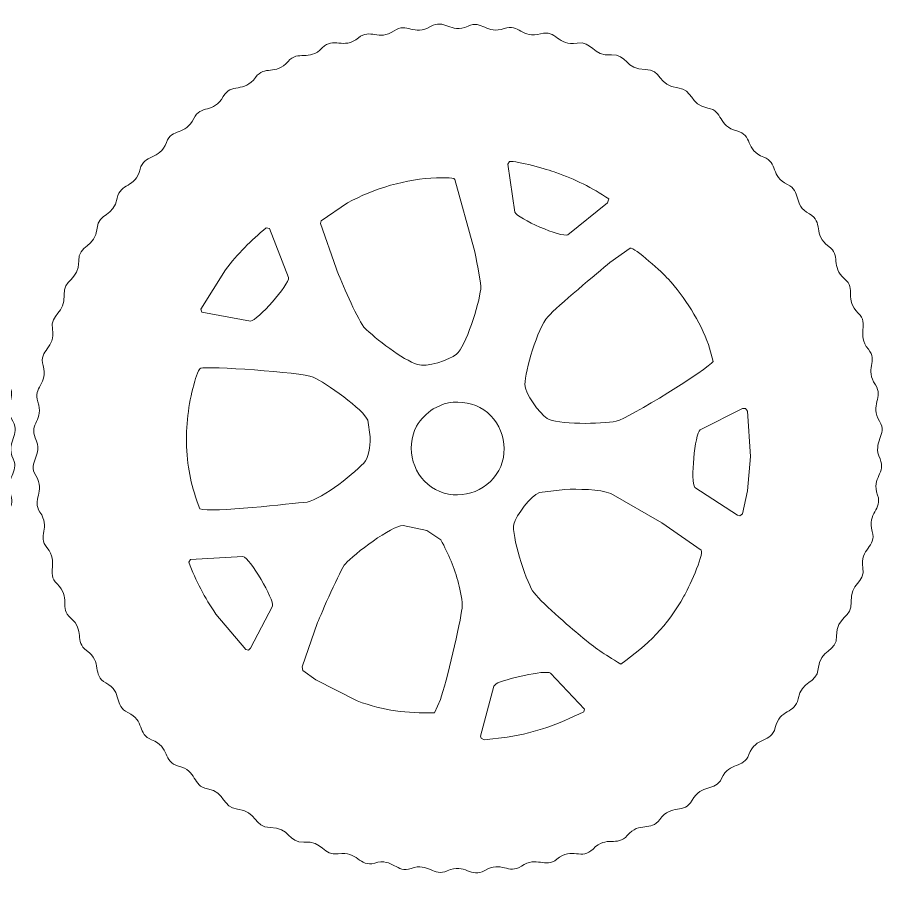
# Model space of a CAD drawing. Header units: centimetres. Extents: x -115 to 36, y 62 to 130.
# Drawn here: x -92.77 to -86.23, y 110.13 to 116.61 of the extents above; entities that cross this region are included whole.
import ezdxf

# ---------------------------------------------------------------- set-up
doc = ezdxf.new("R2010")
doc.units = ezdxf.units.CM
doc.header["$MEASUREMENT"] = 0
doc.layers.add('Camada 1', color=7, linetype='Continuous')

msp = doc.modelspace()

# ---------------------------------------------------------------- linework, layer by layer
at = {"layer": 'Camada 1', "lineweight": 9}
for points, knots in [([(-114.586, 128.83106), (-114.586, 129.51825), (-114.02377, 130.08052), (-113.33658, 130.08052), (-113.33658, 130.08052), (-113.33658, 130.08052), (-79.60186, 130.08052), (-79.60186, 130.08052), (-79.60186, 130.08052), (-78.91467, 130.08052), (-78.3524, 129.51825), (-78.3524, 128.83106), (-78.3524, 128.83106), (-78.3524, 128.83106), (-78.3524, 76.35485), (-78.3524, 76.35485), (-78.3524, 76.35485), (-78.3524, 75.66762), (-78.91467, 75.1054), (-79.60186, 75.1054), (-79.60186, 75.1054), (-79.60186, 75.1054), (-113.33658, 75.1054), (-113.33658, 75.1054), (-113.33658, 75.1054), (-114.02377, 75.1054), (-114.586, 75.66762), (-114.586, 76.35485), (-114.586, 76.35485), (-114.586, 76.35485), (-114.586, 128.83106), (-114.586, 128.83106)], [0, 0, 0, 0, 0.1111111, 0.1111111, 0.1111111, 0.1111111, 0.2222222, 0.2222222, 0.2222222, 0.2222222, 0.3333333, 0.3333333, 0.3333333, 0.3333333, 0.4444444, 0.4444444, 0.4444444, 0.4444444, 0.5555556, 0.5555556, 0.5555556, 0.5555556, 0.6666667, 0.6666667, 0.6666667, 0.6666667, 0.7777778, 0.7777778, 0.7777778, 0.7777778, 1, 1, 1, 1]), ([(-98.8106, 114.56477), (-98.82018, 114.67873), (-98.69994, 114.67067), (-98.70319, 114.81377), (-98.70319, 114.81377), (-98.70592, 114.93379), (-98.58091, 114.9103), (-98.56736, 115.05536), (-98.56736, 115.05536), (-98.55675, 115.16886), (-98.44362, 115.13855), (-98.41875, 115.27666), (-98.41875, 115.27666), (-98.39839, 115.38969), (-98.28426, 115.34975), (-98.25053, 115.48916), (-98.25053, 115.48916), (-98.22222, 115.60616), (-98.10741, 115.55078), (-98.05685, 115.68749), (-98.05685, 115.68749), (-98.0173, 115.79443), (-97.91586, 115.73593), (-97.85602, 115.86286), (-97.85602, 115.86286), (-97.80702, 115.96679), (-97.70725, 115.89869), (-97.63849, 116.02466), (-97.63849, 116.02466), (-97.58091, 116.13015), (-97.48457, 116.04735), (-97.40002, 116.16628), (-97.40002, 116.16628), (-97.33425, 116.2588), (-97.25119, 116.1769), (-97.16063, 116.28363), (-97.16063, 116.28363), (-97.08644, 116.37107), (-97.00766, 116.27963), (-96.90876, 116.38344), (-96.90876, 116.38344), (-96.82582, 116.4705), (-96.75409, 116.36529), (-96.64179, 116.45841), (-96.64179, 116.45841), (-96.55429, 116.53097), (-96.49538, 116.4302), (-96.38006, 116.50996), (-96.38006, 116.50996), (-96.28587, 116.5751), (-96.23323, 116.46668), (-96.11094, 116.54117), (-96.11094, 116.54117), (-96.00814, 116.60379), (-95.9664, 116.48347), (-95.83378, 116.54443), (-95.83378, 116.54443), (-95.73092, 116.59171), (-95.69903, 116.47938), (-95.5677, 116.52646), (-95.5677, 116.52646), (-95.45982, 116.56513), (-95.43695, 116.44678), (-95.29947, 116.48704), (-95.29947, 116.48704), (-95.18415, 116.52081), (-95.17452, 116.3939), (-95.03093, 116.41841), (-95.03093, 116.41841), (-94.91868, 116.43757), (-94.91839, 116.32042), (-94.77864, 116.33214), (-94.77864, 116.33214), (-94.66452, 116.34171), (-94.67279, 116.22136), (-94.52969, 116.22468), (-94.52969, 116.22468), (-94.40961, 116.22746), (-94.43311, 116.10244), (-94.28809, 116.0889), (-94.28809, 116.0889), (-94.17462, 116.0783), (-94.20484, 115.96515), (-94.0668, 115.94029), (-94.0668, 115.94029), (-93.95372, 115.91993), (-93.99373, 115.80588), (-93.85425, 115.77207), (-93.85425, 115.77207), (-93.73721, 115.7437), (-93.79277, 115.62907), (-93.65592, 115.57839), (-93.65592, 115.57839), (-93.54899, 115.53879), (-93.60747, 115.43733), (-93.48055, 115.37752), (-93.48055, 115.37752), (-93.37662, 115.32854), (-93.44479, 115.22878), (-93.31875, 115.16003), (-93.31875, 115.16003), (-93.21332, 115.10252), (-93.29597, 115.00604), (-93.17713, 114.92152), (-93.17713, 114.92152), (-93.08457, 114.85569), (-93.1666, 114.77288), (-93.05974, 114.68212), (-93.05974, 114.68212), (-92.97228, 114.60784), (-93.06378, 114.52923), (-92.95998, 114.43025), (-92.95998, 114.43025), (-92.87289, 114.34721), (-92.97819, 114.2757), (-92.885, 114.16333), (-92.885, 114.16333), (-92.81248, 114.07589), (-92.91324, 114.01693), (-92.83345, 113.90161), (-92.83345, 113.90161), (-92.76827, 113.8074), (-92.87678, 113.75497), (-92.80224, 113.63248), (-92.80224, 113.63248), (-92.7397, 113.52971), (-92.85991, 113.48782), (-92.79898, 113.35532), (-92.79898, 113.35532), (-92.7517, 113.25251), (-92.86405, 113.22044), (-92.81696, 113.08916), (-92.81696, 113.08916), (-92.77832, 112.98146), (-92.89651, 112.95835), (-92.85637, 112.82092), (-92.85637, 112.82092), (-92.82266, 112.70551), (-92.94953, 112.69618), (-92.925, 112.55247), (-92.925, 112.55247), (-92.90583, 112.44016), (-93.02295, 112.44014), (-93.01127, 112.30014), (-93.01127, 112.30014), (-93.00176, 112.18616), (-93.12195, 112.19425), (-93.11869, 112.05118), (-93.11869, 112.05118), (-93.11595, 111.93116), (-93.24092, 111.95479), (-93.25452, 111.80963), (-93.25452, 111.80963), (-93.26516, 111.69609), (-93.37829, 111.72636), (-93.40316, 111.58829), (-93.40316, 111.58829), (-93.42353, 111.47519), (-93.53749, 111.51529), (-93.57134, 111.37575), (-93.57134, 111.37575), (-93.5997, 111.25882), (-93.71442, 111.31424), (-93.76502, 111.17746), (-93.76502, 111.17746), (-93.80455, 111.0706), (-93.9062, 111.12892), (-93.9659, 111.00209), (-93.9659, 111.00209), (-94.01482, 110.89816), (-94.11462, 110.96631), (-94.18339, 110.84029), (-94.18339, 110.84029), (-94.24086, 110.73497), (-94.33731, 110.81754), (-94.42189, 110.69867), (-94.42189, 110.69867), (-94.48776, 110.6061), (-94.57054, 110.68815), (-94.66129, 110.58128), (-94.66129, 110.58128), (-94.73558, 110.49379), (-94.81421, 110.58537), (-94.91316, 110.48152), (-94.91316, 110.48152), (-94.99617, 110.3944), (-95.06765, 110.49976), (-95.18008, 110.40654), (-95.18008, 110.40654), (-95.26753, 110.33403), (-95.32649, 110.43477), (-95.44181, 110.35499), (-95.44181, 110.35499), (-95.536, 110.28983), (-95.58846, 110.3983), (-95.71093, 110.32378), (-95.71093, 110.32378), (-95.81372, 110.26124), (-95.85557, 110.38145), (-95.98809, 110.32053), (-95.98809, 110.32053), (-96.09101, 110.27322), (-96.12286, 110.38562), (-96.25421, 110.3385), (-96.25421, 110.3385), (-96.362, 110.29983), (-96.38495, 110.41803), (-96.52245, 110.37787), (-96.52245, 110.37787), (-96.63776, 110.34419), (-96.64725, 110.47106), (-96.7909, 110.44655), (-96.7909, 110.44655), (-96.90324, 110.42738), (-96.90339, 110.54455), (-97.04328, 110.53281), (-97.04328, 110.53281), (-97.15731, 110.52324), (-97.14908, 110.6435), (-97.29223, 110.64023), (-97.29223, 110.64023), (-97.41221, 110.63749), (-97.3887, 110.76245), (-97.53382, 110.77606), (-97.53382, 110.77606), (-97.64727, 110.7867), (-97.61698, 110.89972), (-97.75512, 110.92466), (-97.75512, 110.92466), (-97.86819, 110.94508), (-97.82815, 111.05904), (-97.96766, 111.09288), (-97.96766, 111.09288), (-98.08458, 111.12124), (-98.02913, 111.23595), (-98.16595, 111.28657), (-98.16595, 111.28657), (-98.27289, 111.32613), (-98.21434, 111.42759), (-98.34132, 111.48739), (-98.34132, 111.48739), (-98.44524, 111.53633), (-98.37721, 111.63627), (-98.50312, 111.70493), (-98.50312, 111.70493), (-98.60857, 111.76243), (-98.52575, 111.85871), (-98.64474, 111.94339), (-98.64474, 111.94339), (-98.7373, 112.00927), (-98.65524, 112.09205), (-98.76214, 112.18283), (-98.76214, 112.18283), (-98.84957, 112.25707), (-98.75801, 112.33572), (-98.8619, 112.4347), (-98.8619, 112.4347), (-98.94899, 112.51767), (-98.84369, 112.58933), (-98.93687, 112.70162), (-98.93687, 112.70162), (-99.00943, 112.78905), (-98.90862, 112.84795), (-98.98842, 112.96335), (-98.98842, 112.96335), (-99.05359, 113.0576), (-98.9451, 113.11006), (-99.01967, 113.23252), (-99.01967, 113.23252), (-99.08223, 113.33525), (-98.96195, 113.37699), (-99.02289, 113.50959), (-99.02289, 113.50959), (-99.07024, 113.61261), (-98.95774, 113.64435), (-99.00492, 113.77575), (-99.00492, 113.77575), (-99.04358, 113.88342), (-98.92537, 113.90665), (-98.9655, 114.04403), (-98.9655, 114.04403), (-98.99919, 114.15937), (-98.87236, 114.16881), (-98.89687, 114.31248), (-98.89687, 114.31248), (-98.91604, 114.42485), (-98.79891, 114.42486), (-98.8106, 114.56477)], [0, 0, 0, 0, 0.0136986, 0.0136986, 0.0136986, 0.0136986, 0.0273973, 0.0273973, 0.0273973, 0.0273973, 0.0410959, 0.0410959, 0.0410959, 0.0410959, 0.0547945, 0.0547945, 0.0547945, 0.0547945, 0.0684932, 0.0684932, 0.0684932, 0.0684932, 0.0821918, 0.0821918, 0.0821918, 0.0821918, 0.0958904, 0.0958904, 0.0958904, 0.0958904, 0.109589, 0.109589, 0.109589, 0.109589, 0.1232877, 0.1232877, 0.1232877, 0.1232877, 0.1369863, 0.1369863, 0.1369863, 0.1369863, 0.1506849, 0.1506849, 0.1506849, 0.1506849, 0.1643836, 0.1643836, 0.1643836, 0.1643836, 0.1780822, 0.1780822, 0.1780822, 0.1780822, 0.1917808, 0.1917808, 0.1917808, 0.1917808, 0.2054795, 0.2054795, 0.2054795, 0.2054795, 0.2191781, 0.2191781, 0.2191781, 0.2191781, 0.2328767, 0.2328767, 0.2328767, 0.2328767, 0.2465753, 0.2465753, 0.2465753, 0.2465753, 0.260274, 0.260274, 0.260274, 0.260274, 0.2739726, 0.2739726, 0.2739726, 0.2739726, 0.2876712, 0.2876712, 0.2876712, 0.2876712, 0.3013699, 0.3013699, 0.3013699, 0.3013699, 0.3150685, 0.3150685, 0.3150685, 0.3150685, 0.3287671, 0.3287671, 0.3287671, 0.3287671, 0.3424658, 0.3424658, 0.3424658, 0.3424658, 0.3561644, 0.3561644, 0.3561644, 0.3561644, 0.369863, 0.369863, 0.369863, 0.369863, 0.3835616, 0.3835616, 0.3835616, 0.3835616, 0.3972603, 0.3972603, 0.3972603, 0.3972603, 0.4109589, 0.4109589, 0.4109589, 0.4109589, 0.4246575, 0.4246575, 0.4246575, 0.4246575, 0.4383562, 0.4383562, 0.4383562, 0.4383562, 0.4520548, 0.4520548, 0.4520548, 0.4520548, 0.4657534, 0.4657534, 0.4657534, 0.4657534, 0.4794521, 0.4794521, 0.4794521, 0.4794521, 0.4931507, 0.4931507, 0.4931507, 0.4931507, 0.5068493, 0.5068493, 0.5068493, 0.5068493, 0.5205479, 0.5205479, 0.5205479, 0.5205479, 0.5342466, 0.5342466, 0.5342466, 0.5342466, 0.5479452, 0.5479452, 0.5479452, 0.5479452, 0.5616438, 0.5616438, 0.5616438, 0.5616438, 0.5753425, 0.5753425, 0.5753425, 0.5753425, 0.5890411, 0.5890411, 0.5890411, 0.5890411, 0.6027397, 0.6027397, 0.6027397, 0.6027397, 0.6164384, 0.6164384, 0.6164384, 0.6164384, 0.630137, 0.630137, 0.630137, 0.630137, 0.6438356, 0.6438356, 0.6438356, 0.6438356, 0.6575342, 0.6575342, 0.6575342, 0.6575342, 0.6712329, 0.6712329, 0.6712329, 0.6712329, 0.6849315, 0.6849315, 0.6849315, 0.6849315, 0.6986301, 0.6986301, 0.6986301, 0.6986301, 0.7123288, 0.7123288, 0.7123288, 0.7123288, 0.7260274, 0.7260274, 0.7260274, 0.7260274, 0.739726, 0.739726, 0.739726, 0.739726, 0.7534247, 0.7534247, 0.7534247, 0.7534247, 0.7671233, 0.7671233, 0.7671233, 0.7671233, 0.7808219, 0.7808219, 0.7808219, 0.7808219, 0.7945205, 0.7945205, 0.7945205, 0.7945205, 0.8082192, 0.8082192, 0.8082192, 0.8082192, 0.8219178, 0.8219178, 0.8219178, 0.8219178, 0.8356164, 0.8356164, 0.8356164, 0.8356164, 0.8493151, 0.8493151, 0.8493151, 0.8493151, 0.8630137, 0.8630137, 0.8630137, 0.8630137, 0.8767123, 0.8767123, 0.8767123, 0.8767123, 0.890411, 0.890411, 0.890411, 0.890411, 0.9041096, 0.9041096, 0.9041096, 0.9041096, 0.9178082, 0.9178082, 0.9178082, 0.9178082, 0.9315068, 0.9315068, 0.9315068, 0.9315068, 0.9452055, 0.9452055, 0.9452055, 0.9452055, 0.9589041, 0.9589041, 0.9589041, 0.9589041, 0.9726027, 0.9726027, 0.9726027, 0.9726027, 1, 1, 1, 1]), ([(-92.42395, 114.56477), (-92.43353, 114.67873), (-92.31329, 114.67067), (-92.31654, 114.81377), (-92.31654, 114.81377), (-92.31927, 114.93379), (-92.19426, 114.9103), (-92.18071, 115.05536), (-92.18071, 115.05536), (-92.1701, 115.16886), (-92.05697, 115.13855), (-92.0321, 115.27666), (-92.0321, 115.27666), (-92.01174, 115.38969), (-91.89761, 115.34975), (-91.86388, 115.48916), (-91.86388, 115.48916), (-91.83557, 115.60616), (-91.72076, 115.55078), (-91.6702, 115.68749), (-91.6702, 115.68749), (-91.63065, 115.79443), (-91.52921, 115.73593), (-91.46937, 115.86286), (-91.46937, 115.86286), (-91.42037, 115.96679), (-91.3206, 115.89869), (-91.25184, 116.02466), (-91.25184, 116.02466), (-91.19426, 116.13015), (-91.09792, 116.04735), (-91.01337, 116.16628), (-91.01337, 116.16628), (-90.9476, 116.2588), (-90.86454, 116.1769), (-90.77398, 116.28363), (-90.77398, 116.28363), (-90.69979, 116.37107), (-90.62101, 116.27963), (-90.52211, 116.38344), (-90.52211, 116.38344), (-90.43917, 116.4705), (-90.36744, 116.36529), (-90.25514, 116.45841), (-90.25514, 116.45841), (-90.16764, 116.53097), (-90.10873, 116.4302), (-89.99341, 116.50996), (-89.99341, 116.50996), (-89.89922, 116.5751), (-89.84658, 116.46668), (-89.72429, 116.54117), (-89.72429, 116.54117), (-89.62149, 116.60379), (-89.57975, 116.48347), (-89.44713, 116.54443), (-89.44713, 116.54443), (-89.34427, 116.59171), (-89.31238, 116.47938), (-89.18105, 116.52646), (-89.18105, 116.52646), (-89.07317, 116.56513), (-89.0503, 116.44678), (-88.91282, 116.48704), (-88.91282, 116.48704), (-88.7975, 116.52081), (-88.78787, 116.3939), (-88.64428, 116.41841), (-88.64428, 116.41841), (-88.53203, 116.43757), (-88.53174, 116.32042), (-88.39199, 116.33214), (-88.39199, 116.33214), (-88.27787, 116.34171), (-88.28614, 116.22136), (-88.14304, 116.22468), (-88.14304, 116.22468), (-88.02296, 116.22746), (-88.04646, 116.10244), (-87.90144, 116.0889), (-87.90144, 116.0889), (-87.78797, 116.0783), (-87.81819, 115.96515), (-87.68015, 115.94029), (-87.68015, 115.94029), (-87.56707, 115.91993), (-87.60708, 115.80588), (-87.4676, 115.77207), (-87.4676, 115.77207), (-87.35056, 115.7437), (-87.40612, 115.62907), (-87.26927, 115.57839), (-87.26927, 115.57839), (-87.16234, 115.53879), (-87.22082, 115.43733), (-87.0939, 115.37752), (-87.0939, 115.37752), (-86.98997, 115.32854), (-87.05814, 115.22878), (-86.9321, 115.16003), (-86.9321, 115.16003), (-86.82667, 115.10252), (-86.90932, 115.00604), (-86.79048, 114.92152), (-86.79048, 114.92152), (-86.69792, 114.85569), (-86.77995, 114.77288), (-86.67309, 114.68212), (-86.67309, 114.68212), (-86.58563, 114.60784), (-86.67713, 114.52923), (-86.57333, 114.43025), (-86.57333, 114.43025), (-86.48624, 114.34721), (-86.59154, 114.2757), (-86.49835, 114.16333), (-86.49835, 114.16333), (-86.42583, 114.07589), (-86.52659, 114.01693), (-86.4468, 113.90161), (-86.4468, 113.90161), (-86.38162, 113.8074), (-86.49013, 113.75497), (-86.41559, 113.63248), (-86.41559, 113.63248), (-86.35305, 113.52971), (-86.47326, 113.48782), (-86.41233, 113.35532), (-86.41233, 113.35532), (-86.36505, 113.25251), (-86.4774, 113.22044), (-86.43031, 113.08916), (-86.43031, 113.08916), (-86.39167, 112.98146), (-86.50986, 112.95835), (-86.46972, 112.82092), (-86.46972, 112.82092), (-86.43601, 112.70551), (-86.56288, 112.69618), (-86.53835, 112.55247), (-86.53835, 112.55247), (-86.51918, 112.44016), (-86.6363, 112.44014), (-86.62462, 112.30014), (-86.62462, 112.30014), (-86.61511, 112.18616), (-86.7353, 112.19425), (-86.73204, 112.05118), (-86.73204, 112.05118), (-86.7293, 111.93116), (-86.85427, 111.95479), (-86.86787, 111.80963), (-86.86787, 111.80963), (-86.87851, 111.69609), (-86.99164, 111.72636), (-87.01651, 111.58829), (-87.01651, 111.58829), (-87.03688, 111.47519), (-87.15084, 111.51529), (-87.18469, 111.37575), (-87.18469, 111.37575), (-87.21305, 111.25882), (-87.32777, 111.31424), (-87.37837, 111.17746), (-87.37837, 111.17746), (-87.4179, 111.0706), (-87.51955, 111.12892), (-87.57925, 111.00209), (-87.57925, 111.00209), (-87.62817, 110.89816), (-87.72797, 110.96631), (-87.79674, 110.84029), (-87.79674, 110.84029), (-87.85421, 110.73497), (-87.95066, 110.81754), (-88.03524, 110.69867), (-88.03524, 110.69867), (-88.10111, 110.6061), (-88.18389, 110.68815), (-88.27464, 110.58128), (-88.27464, 110.58128), (-88.34893, 110.49379), (-88.42756, 110.58537), (-88.52651, 110.48152), (-88.52651, 110.48152), (-88.60952, 110.3944), (-88.681, 110.49976), (-88.79343, 110.40654), (-88.79343, 110.40654), (-88.88088, 110.33403), (-88.93984, 110.43477), (-89.05516, 110.35499), (-89.05516, 110.35499), (-89.14935, 110.28983), (-89.20181, 110.3983), (-89.32428, 110.32378), (-89.32428, 110.32378), (-89.42707, 110.26124), (-89.46892, 110.38145), (-89.60144, 110.32053), (-89.60144, 110.32053), (-89.70436, 110.27322), (-89.73621, 110.38562), (-89.86756, 110.3385), (-89.86756, 110.3385), (-89.97535, 110.29983), (-89.9983, 110.41803), (-90.1358, 110.37787), (-90.1358, 110.37787), (-90.25111, 110.34419), (-90.2606, 110.47106), (-90.40425, 110.44655), (-90.40425, 110.44655), (-90.51659, 110.42738), (-90.51674, 110.54455), (-90.65663, 110.53281), (-90.65663, 110.53281), (-90.77066, 110.52324), (-90.76243, 110.6435), (-90.90558, 110.64023), (-90.90558, 110.64023), (-91.02556, 110.63749), (-91.00205, 110.76245), (-91.14717, 110.77606), (-91.14717, 110.77606), (-91.26062, 110.7867), (-91.23033, 110.89972), (-91.36847, 110.92466), (-91.36847, 110.92466), (-91.48154, 110.94508), (-91.4415, 111.05904), (-91.58101, 111.09288), (-91.58101, 111.09288), (-91.69793, 111.12124), (-91.64248, 111.23595), (-91.7793, 111.28657), (-91.7793, 111.28657), (-91.88624, 111.32613), (-91.82769, 111.42759), (-91.95467, 111.48739), (-91.95467, 111.48739), (-92.05859, 111.53633), (-91.99056, 111.63627), (-92.11647, 111.70493), (-92.11647, 111.70493), (-92.22192, 111.76243), (-92.1391, 111.85871), (-92.25809, 111.94339), (-92.25809, 111.94339), (-92.35065, 112.00927), (-92.26859, 112.09205), (-92.37549, 112.18283), (-92.37549, 112.18283), (-92.46292, 112.25707), (-92.37136, 112.33572), (-92.47525, 112.4347), (-92.47525, 112.4347), (-92.56234, 112.51767), (-92.45704, 112.58933), (-92.55022, 112.70162), (-92.55022, 112.70162), (-92.62278, 112.78905), (-92.52197, 112.84795), (-92.60177, 112.96335), (-92.60177, 112.96335), (-92.66694, 113.0576), (-92.55845, 113.11006), (-92.63302, 113.23252), (-92.63302, 113.23252), (-92.69558, 113.33525), (-92.5753, 113.37699), (-92.63624, 113.50959), (-92.63624, 113.50959), (-92.68359, 113.61261), (-92.57109, 113.64435), (-92.61827, 113.77575), (-92.61827, 113.77575), (-92.65693, 113.88342), (-92.53872, 113.90665), (-92.57885, 114.04403), (-92.57885, 114.04403), (-92.61254, 114.15937), (-92.48571, 114.16881), (-92.51022, 114.31248), (-92.51022, 114.31248), (-92.52939, 114.42485), (-92.41226, 114.42486), (-92.42395, 114.56477)], [0, 0, 0, 0, 0.0136986, 0.0136986, 0.0136986, 0.0136986, 0.0273973, 0.0273973, 0.0273973, 0.0273973, 0.0410959, 0.0410959, 0.0410959, 0.0410959, 0.0547945, 0.0547945, 0.0547945, 0.0547945, 0.0684932, 0.0684932, 0.0684932, 0.0684932, 0.0821918, 0.0821918, 0.0821918, 0.0821918, 0.0958904, 0.0958904, 0.0958904, 0.0958904, 0.109589, 0.109589, 0.109589, 0.109589, 0.1232877, 0.1232877, 0.1232877, 0.1232877, 0.1369863, 0.1369863, 0.1369863, 0.1369863, 0.1506849, 0.1506849, 0.1506849, 0.1506849, 0.1643836, 0.1643836, 0.1643836, 0.1643836, 0.1780822, 0.1780822, 0.1780822, 0.1780822, 0.1917808, 0.1917808, 0.1917808, 0.1917808, 0.2054795, 0.2054795, 0.2054795, 0.2054795, 0.2191781, 0.2191781, 0.2191781, 0.2191781, 0.2328767, 0.2328767, 0.2328767, 0.2328767, 0.2465753, 0.2465753, 0.2465753, 0.2465753, 0.260274, 0.260274, 0.260274, 0.260274, 0.2739726, 0.2739726, 0.2739726, 0.2739726, 0.2876712, 0.2876712, 0.2876712, 0.2876712, 0.3013699, 0.3013699, 0.3013699, 0.3013699, 0.3150685, 0.3150685, 0.3150685, 0.3150685, 0.3287671, 0.3287671, 0.3287671, 0.3287671, 0.3424658, 0.3424658, 0.3424658, 0.3424658, 0.3561644, 0.3561644, 0.3561644, 0.3561644, 0.369863, 0.369863, 0.369863, 0.369863, 0.3835616, 0.3835616, 0.3835616, 0.3835616, 0.3972603, 0.3972603, 0.3972603, 0.3972603, 0.4109589, 0.4109589, 0.4109589, 0.4109589, 0.4246575, 0.4246575, 0.4246575, 0.4246575, 0.4383562, 0.4383562, 0.4383562, 0.4383562, 0.4520548, 0.4520548, 0.4520548, 0.4520548, 0.4657534, 0.4657534, 0.4657534, 0.4657534, 0.4794521, 0.4794521, 0.4794521, 0.4794521, 0.4931507, 0.4931507, 0.4931507, 0.4931507, 0.5068493, 0.5068493, 0.5068493, 0.5068493, 0.5205479, 0.5205479, 0.5205479, 0.5205479, 0.5342466, 0.5342466, 0.5342466, 0.5342466, 0.5479452, 0.5479452, 0.5479452, 0.5479452, 0.5616438, 0.5616438, 0.5616438, 0.5616438, 0.5753425, 0.5753425, 0.5753425, 0.5753425, 0.5890411, 0.5890411, 0.5890411, 0.5890411, 0.6027397, 0.6027397, 0.6027397, 0.6027397, 0.6164384, 0.6164384, 0.6164384, 0.6164384, 0.630137, 0.630137, 0.630137, 0.630137, 0.6438356, 0.6438356, 0.6438356, 0.6438356, 0.6575342, 0.6575342, 0.6575342, 0.6575342, 0.6712329, 0.6712329, 0.6712329, 0.6712329, 0.6849315, 0.6849315, 0.6849315, 0.6849315, 0.6986301, 0.6986301, 0.6986301, 0.6986301, 0.7123288, 0.7123288, 0.7123288, 0.7123288, 0.7260274, 0.7260274, 0.7260274, 0.7260274, 0.739726, 0.739726, 0.739726, 0.739726, 0.7534247, 0.7534247, 0.7534247, 0.7534247, 0.7671233, 0.7671233, 0.7671233, 0.7671233, 0.7808219, 0.7808219, 0.7808219, 0.7808219, 0.7945205, 0.7945205, 0.7945205, 0.7945205, 0.8082192, 0.8082192, 0.8082192, 0.8082192, 0.8219178, 0.8219178, 0.8219178, 0.8219178, 0.8356164, 0.8356164, 0.8356164, 0.8356164, 0.8493151, 0.8493151, 0.8493151, 0.8493151, 0.8630137, 0.8630137, 0.8630137, 0.8630137, 0.8767123, 0.8767123, 0.8767123, 0.8767123, 0.890411, 0.890411, 0.890411, 0.890411, 0.9041096, 0.9041096, 0.9041096, 0.9041096, 0.9178082, 0.9178082, 0.9178082, 0.9178082, 0.9315068, 0.9315068, 0.9315068, 0.9315068, 0.9452055, 0.9452055, 0.9452055, 0.9452055, 0.9589041, 0.9589041, 0.9589041, 0.9589041, 0.9726027, 0.9726027, 0.9726027, 0.9726027, 1, 1, 1, 1]), ([(-88.8002, 115.46615), (-88.66018, 115.41697), (-88.53421, 115.35379), (-88.41174, 115.27125), (-88.41174, 115.27125), (-88.41174, 115.27125), (-88.41935, 115.24258), (-88.41935, 115.24258), (-88.41935, 115.24258), (-88.41935, 115.24258), (-88.71156, 115.00648), (-88.71156, 115.00648), (-88.71156, 115.00648), (-88.76058, 114.98478), (-89.08256, 115.12455), (-89.10354, 115.17318), (-89.10354, 115.17318), (-89.10354, 115.17318), (-89.15555, 115.52582), (-89.15555, 115.52582), (-89.15555, 115.52582), (-89.15555, 115.52582), (-89.14189, 115.54629), (-89.14189, 115.54629), (-89.14189, 115.54629), (-89.09123, 115.55416), (-88.85847, 115.48658), (-88.8002, 115.46615)], [0, 0, 0, 0, 0.125, 0.125, 0.125, 0.125, 0.25, 0.25, 0.25, 0.25, 0.375, 0.375, 0.375, 0.375, 0.5, 0.5, 0.5, 0.5, 0.625, 0.625, 0.625, 0.625, 0.75, 0.75, 0.75, 0.75, 1, 1, 1, 1]), ([(-89.8202, 114.04983), (-89.92825, 114.08772), (-90.12738, 114.23691), (-90.21505, 114.32652), (-90.21505, 114.32652), (-90.27683, 114.41473), (-90.37718, 114.64999), (-90.41956, 114.76023), (-90.41956, 114.76023), (-90.41956, 114.76023), (-90.53547, 115.08979), (-90.53547, 115.08979), (-90.53547, 115.08979), (-90.53547, 115.08979), (-90.5309, 115.10894), (-90.5309, 115.10894), (-90.5309, 115.10894), (-90.5309, 115.10894), (-90.33485, 115.24152), (-90.33485, 115.24152), (-90.33485, 115.24152), (-90.14358, 115.34842), (-89.89991, 115.41921), (-89.68103, 115.4259), (-89.68103, 115.4259), (-89.65845, 115.42657), (-89.55662, 115.43182), (-89.54562, 115.41494), (-89.54562, 115.41494), (-89.54562, 115.41494), (-89.40408, 114.90892), (-89.40408, 114.90892), (-89.40408, 114.90892), (-89.39203, 114.85263), (-89.34999, 114.65696), (-89.35448, 114.60613), (-89.35448, 114.60613), (-89.36416, 114.49648), (-89.46823, 114.17868), (-89.53192, 114.12717), (-89.53192, 114.12717), (-89.58368, 114.08531), (-89.75639, 114.02741), (-89.8202, 114.04983)], [0, 0, 0, 0, 0.0833333, 0.0833333, 0.0833333, 0.0833333, 0.1666667, 0.1666667, 0.1666667, 0.1666667, 0.25, 0.25, 0.25, 0.25, 0.3333333, 0.3333333, 0.3333333, 0.3333333, 0.4166667, 0.4166667, 0.4166667, 0.4166667, 0.5, 0.5, 0.5, 0.5, 0.5833333, 0.5833333, 0.5833333, 0.5833333, 0.6666667, 0.6666667, 0.6666667, 0.6666667, 0.75, 0.75, 0.75, 0.75, 0.8333333, 0.8333333, 0.8333333, 0.8333333, 1, 1, 1, 1]), ([(-91.23467, 114.74958), (-91.14491, 114.86714), (-91.04712, 114.96492), (-90.93442, 115.05799), (-90.93442, 115.05799), (-90.93442, 115.05799), (-90.91036, 115.05181), (-90.91036, 115.05181), (-90.91036, 115.05181), (-90.91036, 115.05181), (-90.77009, 114.69185), (-90.77009, 114.69185), (-90.77009, 114.69185), (-90.76438, 114.63798), (-91.00157, 114.37477), (-91.04978, 114.37054), (-91.04978, 114.37054), (-91.04978, 114.37054), (-91.40979, 114.43592), (-91.40979, 114.43592), (-91.40979, 114.43592), (-91.40979, 114.43592), (-91.41596, 114.45973), (-91.41596, 114.45973), (-91.41596, 114.45973), (-91.41596, 114.45973), (-91.23467, 114.74958), (-91.23467, 114.74958)], [0, 0, 0, 0, 0.125, 0.125, 0.125, 0.125, 0.25, 0.25, 0.25, 0.25, 0.375, 0.375, 0.375, 0.375, 0.5, 0.5, 0.5, 0.5, 0.625, 0.625, 0.625, 0.625, 0.75, 0.75, 0.75, 0.75, 1, 1, 1, 1]), ([(-88.8586, 114.40404), (-88.78954, 114.48168), (-88.48968, 114.7289), (-88.40294, 114.80201), (-88.40294, 114.80201), (-88.40294, 114.80201), (-88.25417, 114.90862), (-88.25417, 114.90862), (-88.25417, 114.90862), (-88.21949, 114.91746), (-88.01059, 114.72162), (-87.9735, 114.68149), (-87.9735, 114.68149), (-87.85366, 114.55162), (-87.73542, 114.36382), (-87.67689, 114.19754), (-87.67689, 114.19754), (-87.67689, 114.19754), (-87.64099, 114.07431), (-87.64099, 114.07431), (-87.64099, 114.07431), (-87.67879, 114.01896), (-88.26106, 113.6554), (-88.35562, 113.63366), (-88.35562, 113.63366), (-88.46295, 113.60897), (-88.79732, 113.60977), (-88.86592, 113.65439), (-88.86592, 113.65439), (-88.92178, 113.69071), (-89.03021, 113.83703), (-89.02864, 113.90465), (-89.02864, 113.90465), (-89.02632, 114.00479), (-88.93768, 114.31519), (-88.8586, 114.40404)], [0, 0, 0, 0, 0.1, 0.1, 0.1, 0.1, 0.2, 0.2, 0.2, 0.2, 0.3, 0.3, 0.3, 0.3, 0.4, 0.4, 0.4, 0.4, 0.5, 0.5, 0.5, 0.5, 0.6, 0.6, 0.6, 0.6, 0.7, 0.7, 0.7, 0.7, 0.8, 0.8, 0.8, 0.8, 1, 1, 1, 1]), ([(-90.63392, 113.03778), (-90.74477, 113.02681), (-91.33673, 112.95671), (-91.42518, 112.9883), (-91.42518, 112.9883), (-91.48413, 113.15229), (-91.515, 113.26901), (-91.52193, 113.44726), (-91.52193, 113.44726), (-91.52752, 113.58922), (-91.50768, 113.76294), (-91.46857, 113.89941), (-91.46857, 113.89941), (-91.4618, 113.92313), (-91.4388, 114.01769), (-91.41634, 114.02483), (-91.41634, 114.02483), (-91.37206, 114.03892), (-90.68225, 113.9968), (-90.58803, 113.95666), (-90.58803, 113.95666), (-90.49796, 113.91835), (-90.21458, 113.71685), (-90.18735, 113.63992), (-90.18735, 113.63992), (-90.18735, 113.63992), (-90.1684, 113.5183), (-90.1684, 113.5183), (-90.1684, 113.5183), (-90.1676, 113.49128), (-90.17483, 113.37854), (-90.20287, 113.34183), (-90.20287, 113.34183), (-90.26592, 113.25916), (-90.52139, 113.06133), (-90.63392, 113.03778)], [0, 0, 0, 0, 0.1, 0.1, 0.1, 0.1, 0.2, 0.2, 0.2, 0.2, 0.3, 0.3, 0.3, 0.3, 0.4, 0.4, 0.4, 0.4, 0.5, 0.5, 0.5, 0.5, 0.6, 0.6, 0.6, 0.6, 0.7, 0.7, 0.7, 0.7, 0.8, 0.8, 0.8, 0.8, 1, 1, 1, 1]), ([(-89.62276, 113.76218), (-89.62276, 113.76218), (-89.70475, 113.72547), (-89.70475, 113.72547), (-89.70475, 113.72547), (-89.75064, 113.68813), (-89.7955, 113.65443), (-89.82705, 113.59603), (-89.82705, 113.59603), (-89.91493, 113.43334), (-89.85048, 113.21759), (-89.6878, 113.12971), (-89.6878, 113.12971), (-89.52515, 113.04188), (-89.3094, 113.10628), (-89.22156, 113.26897), (-89.22156, 113.26897), (-89.13369, 113.43165), (-89.19809, 113.64737), (-89.36078, 113.73524), (-89.36078, 113.73524), (-89.4333, 113.77444), (-89.54372, 113.78578), (-89.62276, 113.76218)], [0, 0, 0, 0, 0.1428571, 0.1428571, 0.1428571, 0.1428571, 0.2857143, 0.2857143, 0.2857143, 0.2857143, 0.4285714, 0.4285714, 0.4285714, 0.4285714, 0.5714286, 0.5714286, 0.5714286, 0.5714286, 0.7142857, 0.7142857, 0.7142857, 0.7142857, 1, 1, 1, 1]), ([(-87.36645, 113.37228), (-87.36645, 113.37228), (-87.38924, 113.12113), (-87.38924, 113.12113), (-87.38924, 113.12113), (-87.38924, 113.12113), (-87.4251, 112.95079), (-87.4251, 112.95079), (-87.4251, 112.95079), (-87.4251, 112.95079), (-87.44591, 112.93696), (-87.44591, 112.93696), (-87.44591, 112.93696), (-87.44591, 112.93696), (-87.46134, 112.94098), (-87.46134, 112.94098), (-87.46134, 112.94098), (-87.46134, 112.94098), (-87.77618, 113.14591), (-87.77618, 113.14591), (-87.77618, 113.14591), (-87.81238, 113.18629), (-87.77546, 113.53792), (-87.73876, 113.57023), (-87.73876, 113.57023), (-87.73876, 113.57023), (-87.42468, 113.72683), (-87.42468, 113.72683), (-87.42468, 113.72683), (-87.42468, 113.72683), (-87.40421, 113.72755), (-87.40421, 113.72755), (-87.40421, 113.72755), (-87.40421, 113.72755), (-87.38869, 113.70801), (-87.38869, 113.70801), (-87.38869, 113.70801), (-87.38869, 113.70801), (-87.36645, 113.37228), (-87.36645, 113.37228)], [0, 0, 0, 0, 0.0909091, 0.0909091, 0.0909091, 0.0909091, 0.1818182, 0.1818182, 0.1818182, 0.1818182, 0.2727273, 0.2727273, 0.2727273, 0.2727273, 0.3636364, 0.3636364, 0.3636364, 0.3636364, 0.4545455, 0.4545455, 0.4545455, 0.4545455, 0.5454545, 0.5454545, 0.5454545, 0.5454545, 0.6363636, 0.6363636, 0.6363636, 0.6363636, 0.7272727, 0.7272727, 0.7272727, 0.7272727, 0.8181818, 0.8181818, 0.8181818, 0.8181818, 1, 1, 1, 1]), ([(-88.92203, 113.10696), (-88.92203, 113.10696), (-88.73364, 113.13115), (-88.73364, 113.13115), (-88.73364, 113.13115), (-88.6423, 113.1314), (-88.4783, 113.13631), (-88.39457, 113.0996), (-88.39457, 113.0996), (-88.39457, 113.0996), (-88.0196, 112.88452), (-88.0196, 112.88452), (-88.0196, 112.88452), (-88.0196, 112.88452), (-87.72979, 112.68348), (-87.72979, 112.68348), (-87.72979, 112.68348), (-87.70683, 112.64813), (-87.8326, 112.38746), (-87.85721, 112.34357), (-87.85721, 112.34357), (-87.98001, 112.1246), (-88.12278, 111.98636), (-88.32213, 111.84228), (-88.32213, 111.84228), (-88.4594, 111.92918), (-88.49505, 111.94817), (-88.6225, 112.05461), (-88.6225, 112.05461), (-88.68835, 112.10959), (-88.92855, 112.31473), (-88.97181, 112.38315), (-88.97181, 112.38315), (-89.02475, 112.46684), (-89.13026, 112.79525), (-89.1098, 112.87492), (-89.1098, 112.87492), (-89.09309, 112.93992), (-88.98509, 113.08641), (-88.92203, 113.10696)], [0, 0, 0, 0, 0.0909091, 0.0909091, 0.0909091, 0.0909091, 0.1818182, 0.1818182, 0.1818182, 0.1818182, 0.2727273, 0.2727273, 0.2727273, 0.2727273, 0.3636364, 0.3636364, 0.3636364, 0.3636364, 0.4545455, 0.4545455, 0.4545455, 0.4545455, 0.5454545, 0.5454545, 0.5454545, 0.5454545, 0.6363636, 0.6363636, 0.6363636, 0.6363636, 0.7272727, 0.7272727, 0.7272727, 0.7272727, 0.8181818, 0.8181818, 0.8181818, 0.8181818, 1, 1, 1, 1]), ([(-89.75123, 112.82697), (-89.75123, 112.82697), (-89.64779, 112.75914), (-89.64779, 112.75914), (-89.64779, 112.75914), (-89.59214, 112.65177), (-89.54807, 112.55531), (-89.51716, 112.43673), (-89.51716, 112.43673), (-89.50574, 112.39296), (-89.48684, 112.30128), (-89.49179, 112.25518), (-89.49179, 112.25518), (-89.50253, 112.15581), (-89.60745, 111.70383), (-89.65198, 111.58271), (-89.65198, 111.58271), (-89.65198, 111.58271), (-89.69532, 111.48452), (-89.69532, 111.48452), (-89.69532, 111.48452), (-89.90393, 111.48266), (-90.06425, 111.49873), (-90.26406, 111.57239), (-90.26406, 111.57239), (-90.26406, 111.57239), (-90.56917, 111.72763), (-90.56917, 111.72763), (-90.56917, 111.72763), (-90.56917, 111.72763), (-90.66517, 111.79775), (-90.66517, 111.79775), (-90.66517, 111.79775), (-90.66517, 111.79775), (-90.67113, 111.82295), (-90.67113, 111.82295), (-90.67113, 111.82295), (-90.67113, 111.82295), (-90.55606, 112.14908), (-90.55606, 112.14908), (-90.55606, 112.14908), (-90.5301, 112.214), (-90.38818, 112.54072), (-90.35156, 112.58279), (-90.35156, 112.58279), (-90.28952, 112.65405), (-90.01041, 112.8638), (-89.92651, 112.86596), (-89.92651, 112.86596), (-89.92651, 112.86596), (-89.75123, 112.82697), (-89.75123, 112.82697)], [0, 0, 0, 0, 0.0714286, 0.0714286, 0.0714286, 0.0714286, 0.1428571, 0.1428571, 0.1428571, 0.1428571, 0.2142857, 0.2142857, 0.2142857, 0.2142857, 0.2857143, 0.2857143, 0.2857143, 0.2857143, 0.3571429, 0.3571429, 0.3571429, 0.3571429, 0.4285714, 0.4285714, 0.4285714, 0.4285714, 0.5, 0.5, 0.5, 0.5, 0.5714286, 0.5714286, 0.5714286, 0.5714286, 0.6428571, 0.6428571, 0.6428571, 0.6428571, 0.7142857, 0.7142857, 0.7142857, 0.7142857, 0.7857143, 0.7857143, 0.7857143, 0.7857143, 0.8571429, 0.8571429, 0.8571429, 0.8571429, 1, 1, 1, 1]), ([(-91.50603, 112.5937), (-91.50603, 112.5937), (-91.49267, 112.61464), (-91.49267, 112.61464), (-91.49267, 112.61464), (-91.49267, 112.61464), (-91.107, 112.6368), (-91.107, 112.6368), (-91.107, 112.6368), (-91.05092, 112.62496), (-90.87712, 112.31942), (-90.88786, 112.27155), (-90.88786, 112.27155), (-90.88786, 112.27155), (-91.04995, 111.96022), (-91.04995, 111.96022), (-91.04995, 111.96022), (-91.04995, 111.96022), (-91.06602, 111.94762), (-91.06602, 111.94762), (-91.06602, 111.94762), (-91.06602, 111.94762), (-91.08581, 111.95083), (-91.08581, 111.95083), (-91.08581, 111.95083), (-91.08581, 111.95083), (-91.30542, 112.21281), (-91.30542, 112.21281), (-91.30542, 112.21281), (-91.38754, 112.3316), (-91.45309, 112.45978), (-91.50603, 112.5937)], [0, 0, 0, 0, 0.1111111, 0.1111111, 0.1111111, 0.1111111, 0.2222222, 0.2222222, 0.2222222, 0.2222222, 0.3333333, 0.3333333, 0.3333333, 0.3333333, 0.4444444, 0.4444444, 0.4444444, 0.4444444, 0.5555556, 0.5555556, 0.5555556, 0.5555556, 0.6666667, 0.6666667, 0.6666667, 0.6666667, 0.7777778, 0.7777778, 0.7777778, 0.7777778, 1, 1, 1, 1]), ([(-89.25666, 111.68137), (-89.25666, 111.68137), (-89.24009, 111.69782), (-89.24009, 111.69782), (-89.24009, 111.69782), (-89.18684, 111.73264), (-88.8758, 111.80411), (-88.84152, 111.7769), (-88.84152, 111.7769), (-88.84152, 111.7769), (-88.58872, 111.51243), (-88.58872, 111.51243), (-88.58872, 111.51243), (-88.58872, 111.51243), (-88.594, 111.49327), (-88.594, 111.49327), (-88.594, 111.49327), (-88.79737, 111.39749), (-88.92766, 111.34247), (-89.16063, 111.30572), (-89.16063, 111.30572), (-89.16063, 111.30572), (-89.32817, 111.28695), (-89.32817, 111.28695), (-89.32817, 111.28695), (-89.32817, 111.28695), (-89.35088, 111.29815), (-89.35088, 111.29815), (-89.35088, 111.29815), (-89.35088, 111.29815), (-89.35511, 111.31308), (-89.35511, 111.31308), (-89.35511, 111.31308), (-89.35511, 111.31308), (-89.25666, 111.68137), (-89.25666, 111.68137)], [0, 0, 0, 0, 0.1, 0.1, 0.1, 0.1, 0.2, 0.2, 0.2, 0.2, 0.3, 0.3, 0.3, 0.3, 0.4, 0.4, 0.4, 0.4, 0.5, 0.5, 0.5, 0.5, 0.6, 0.6, 0.6, 0.6, 0.7, 0.7, 0.7, 0.7, 0.8, 0.8, 0.8, 0.8, 1, 1, 1, 1])]:
    msp.add_open_spline(points, degree=3, knots=knots, dxfattribs=at)

doc.saveas('drawing.dxf')
